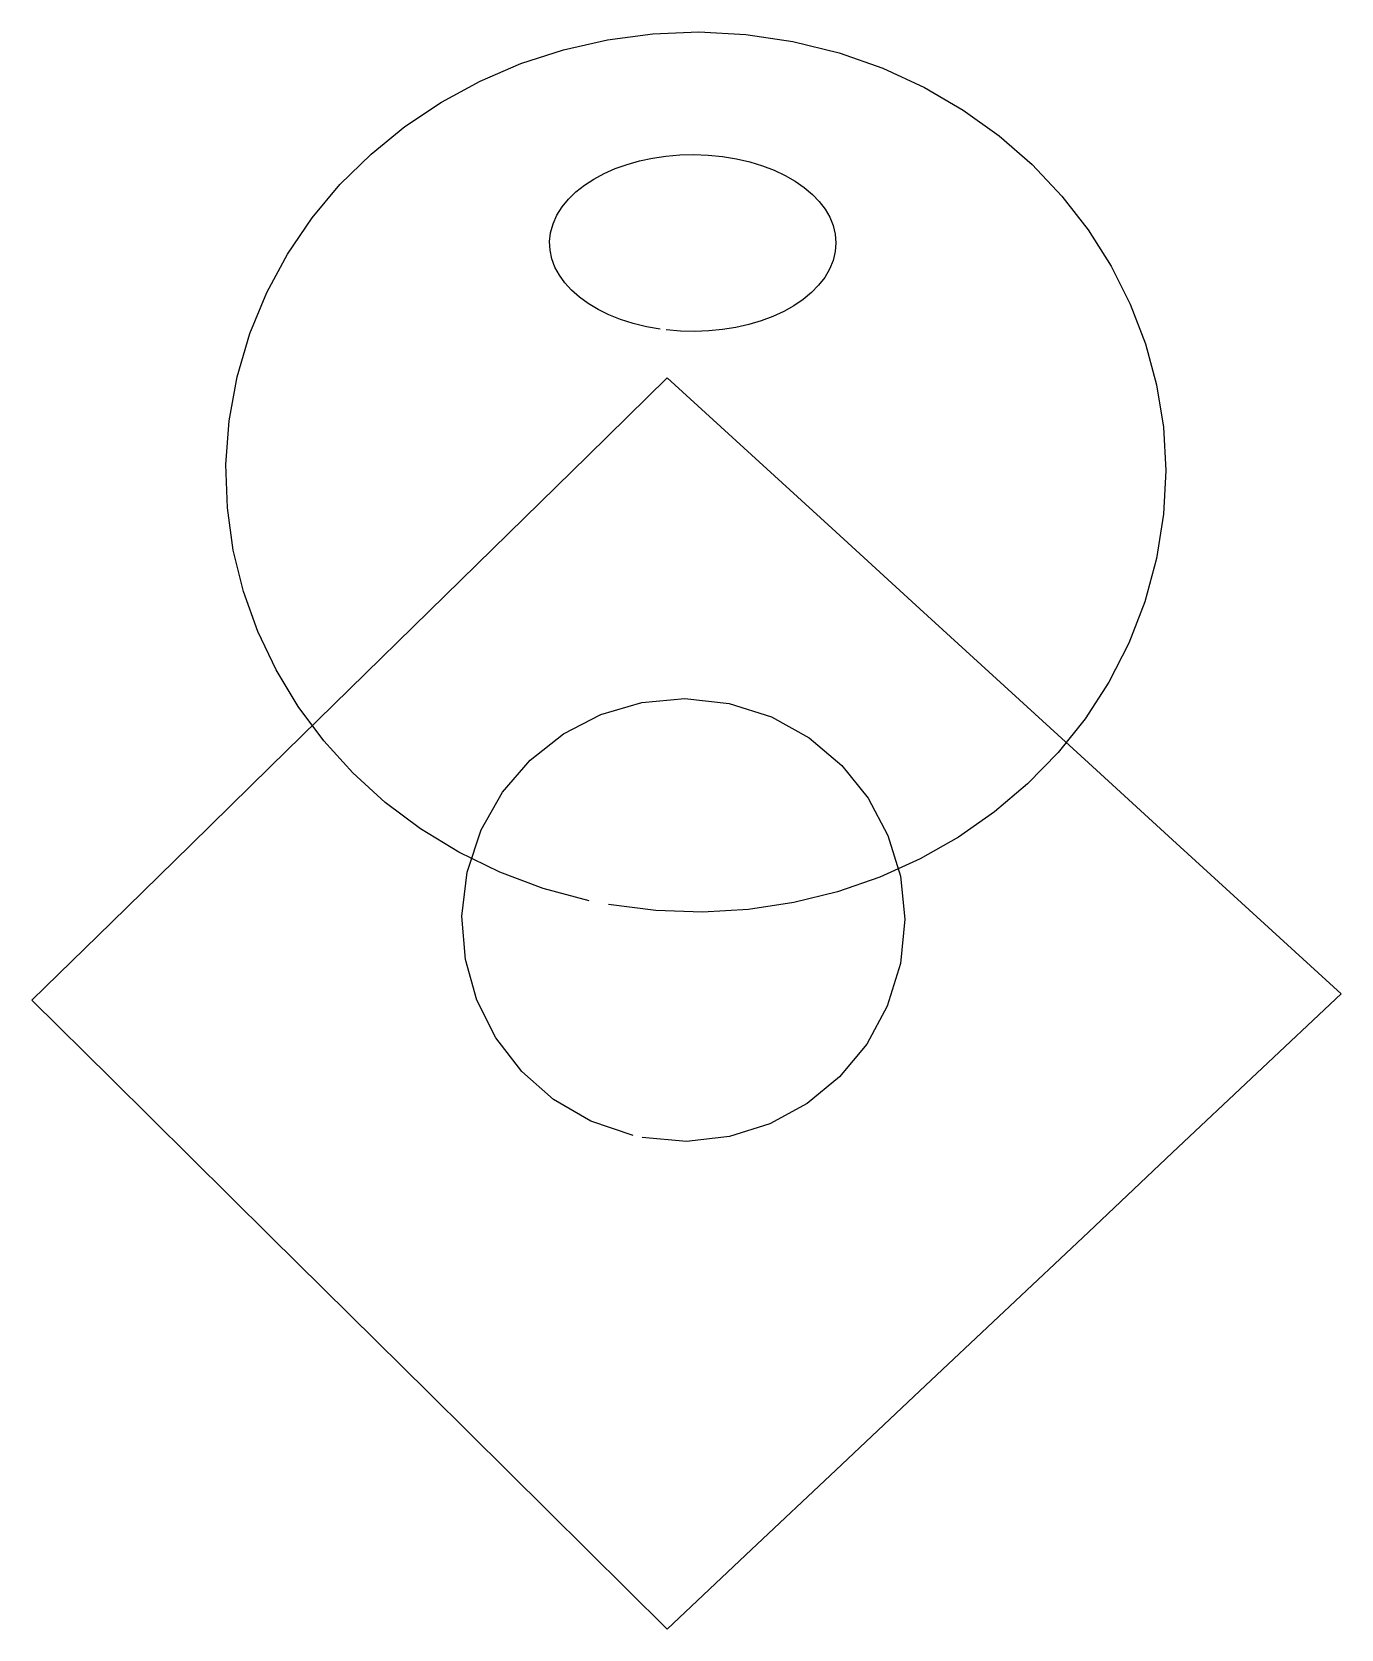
# Model space of a CAD drawing. Extents: x -6.6 to 7.8, y -4.9 to 12.7.
import ezdxf

# ---------------------------------------------------------------- set-up
doc = ezdxf.new("R2010")
doc.units = 0
doc.layers.add('capaCirculo', color=7, linetype='CONTINUOUS')
doc.layers.add('capaRombo', color=7, linetype='CONTINUOUS')

msp = doc.modelspace()

# ---------------------------------------------------------------- linework, layer by layer
at = {"layer": 'capaCirculo', "color": 7}
for points in [[(-0.463528, 3.077223), (-0.969479, 3.21296), (-1.449276, 3.392069), (-1.900997, 3.611695), (-2.32272, 3.86897), (-2.712523, 4.161041), (-3.068484, 4.485045), (-3.388681, 4.838121), (-3.671191, 5.217409), (-3.914094, 5.620049), (-4.115467, 6.043181), (-4.273389, 6.483945), (-4.385936, 6.939481), (-4.451187, 7.406926), (-4.467221, 7.883422), (-4.432116, 8.366109), (-4.343948, 8.852125), (-4.204311, 9.327441), (-4.0181, 9.778709), (-3.788348, 10.204101), (-3.518088, 10.601788), (-3.210354, 10.969937), (-2.86818, 11.30672), (-2.494598, 11.610308), (-2.092642, 11.878868), (-1.665346, 12.110574), (-1.215742, 12.303593), (-0.746865, 12.456096), (-0.261747, 12.566253), (0.236578, 12.632232), (0.745076, 12.652208), (1.260714, 12.624348), (1.780459, 12.546819), (2.289316, 12.42097), (2.772987, 12.251251), (3.229488, 12.040476), (3.656833, 11.791471), (4.053038, 11.50706), (4.416118, 11.190063), (4.744086, 10.843302), (5.034959, 10.469602), (5.286752, 10.071783), (5.497478, 9.652664), (5.665154, 9.215075), (5.787794, 8.761831), (5.863413, 8.295759), (5.890025, 7.819678), (5.865646, 7.336412), (5.788292, 6.848782), (5.659241, 6.370849), (5.483092, 5.916049), (5.262837, 5.486273), (5.001467, 5.083405), (4.701976, 4.70934), (4.367355, 4.365961), (4.000596, 4.05516), (3.604692, 3.778824), (3.182634, 3.538842), (2.737414, 3.337105), (2.272025, 3.175497), (1.789459, 3.055914), (1.292707, 2.980235), (0.784763, 2.950356), (0.268617, 2.968162), (-0.252737, 3.035543)], [(0.319747, 9.375995), (0.16559, 9.403281), (0.019402, 9.439288), (-0.118232, 9.483439), (-0.246726, 9.53516), (-0.365494, 9.593876), (-0.473951, 9.659011), (-0.571511, 9.729989), (-0.657588, 9.806239), (-0.731597, 9.88718), (-0.792953, 9.972244), (-0.84107, 10.06085), (-0.875362, 10.152428), (-0.895243, 10.2464), (-0.900128, 10.342189), (-0.889432, 10.439223), (-0.862569, 10.536928), (-0.820023, 10.632482), (-0.763287, 10.7232), (-0.693284, 10.808716), (-0.61094, 10.888665), (-0.517177, 10.962674), (-0.412921, 11.030379), (-0.299095, 11.091407), (-0.176624, 11.145398), (-0.046432, 11.191978), (0.090556, 11.230779), (0.233417, 11.261439), (0.381227, 11.283585), (0.53306, 11.29684), (0.687993, 11.300862), (0.845102, 11.295253), (1.003462, 11.279669), (1.158504, 11.254375), (1.305873, 11.220257), (1.444963, 11.177884), (1.575169, 11.127827), (1.695888, 11.070651), (1.806514, 11.006923), (1.906442, 10.937214), (1.995067, 10.86209), (2.071785, 10.782115), (2.135991, 10.697861), (2.18708, 10.60989), (2.224446, 10.518775), (2.247487, 10.425081), (2.255595, 10.329373), (2.248167, 10.232221), (2.224598, 10.134193), (2.185278, 10.038114), (2.131608, 9.946685), (2.064499, 9.860285), (1.984863, 9.779296), (1.893612, 9.704096), (1.791657, 9.635067), (1.679911, 9.572588), (1.559283, 9.517036), (1.430688, 9.468792), (1.295035, 9.428237), (1.153236, 9.395748), (1.006204, 9.371698), (0.85485, 9.356484), (0.700086, 9.350478), (0.542823, 9.35405), (0.383972, 9.367597)]]:
    msp.add_lwpolyline(points, dxfattribs=at)
at = {"layer": 'capaRombo', "color": 7}
msp.add_lwpolyline([(0.396033, 8.839454), (-0.479066, 7.982035), (-1.354165, 7.124615), (-2.229264, 6.267193), (-3.104363, 5.409774), (-3.979462, 4.552355), (-4.85456, 3.694935), (-5.729659, 2.837513), (-6.604758, 1.980094), (-5.729659, 1.113835), (-4.85456, 0.247576), (-3.979462, -0.618683), (-3.104363, -1.484942), (-2.229264, -2.351201), (-1.354165, -3.21746), (-0.479066, -4.083722), (0.396033, -4.949981), (1.324168, -4.074882), (2.252303, -3.199784), (3.180438, -2.324685), (4.108574, -1.449586), (5.036709, -0.574487), (5.964844, 0.300612), (6.892979, 1.17571), (7.821115, 2.050809), (6.892979, 2.899389), (5.964844, 3.747971), (5.036709, 4.596551), (4.108574, 5.445133), (3.180439, 6.293713), (2.252304, 7.142295), (1.324168, 7.990874)], close=True, dxfattribs=at)
msp.add_lwpolyline([(0.019425, 0.48796), (-0.44502, 0.646324), (-0.856552, 0.886201), (-1.207927, 1.196078), (-1.491899, 1.564452), (-1.701226, 1.979811), (-1.828662, 2.430642), (-1.866963, 2.90544), (-1.808884, 3.392691), (-1.65536, 3.858757), (-1.419777, 4.272762), (-1.113568, 4.62734), (-0.748168, 4.91513), (-0.33501, 5.128765), (0.114472, 5.260882), (0.588845, 5.304121), (1.076675, 5.251111), (1.544314, 5.102442), (1.960746, 4.871178), (2.31849, 4.568674), (2.610064, 4.206285), (2.827984, 3.795371), (2.964769, 3.347286), (3.012936, 2.873388), (2.965004, 2.385034), (2.821206, 1.915874), (2.594285, 1.49706), (2.295517, 1.13619), (1.936182, 0.840864), (1.527557, 0.61868), (1.08092, 0.477242), (0.607549, 0.424151), (0.118722, 0.467)], dxfattribs=at)

doc.saveas('drawing.dxf')
